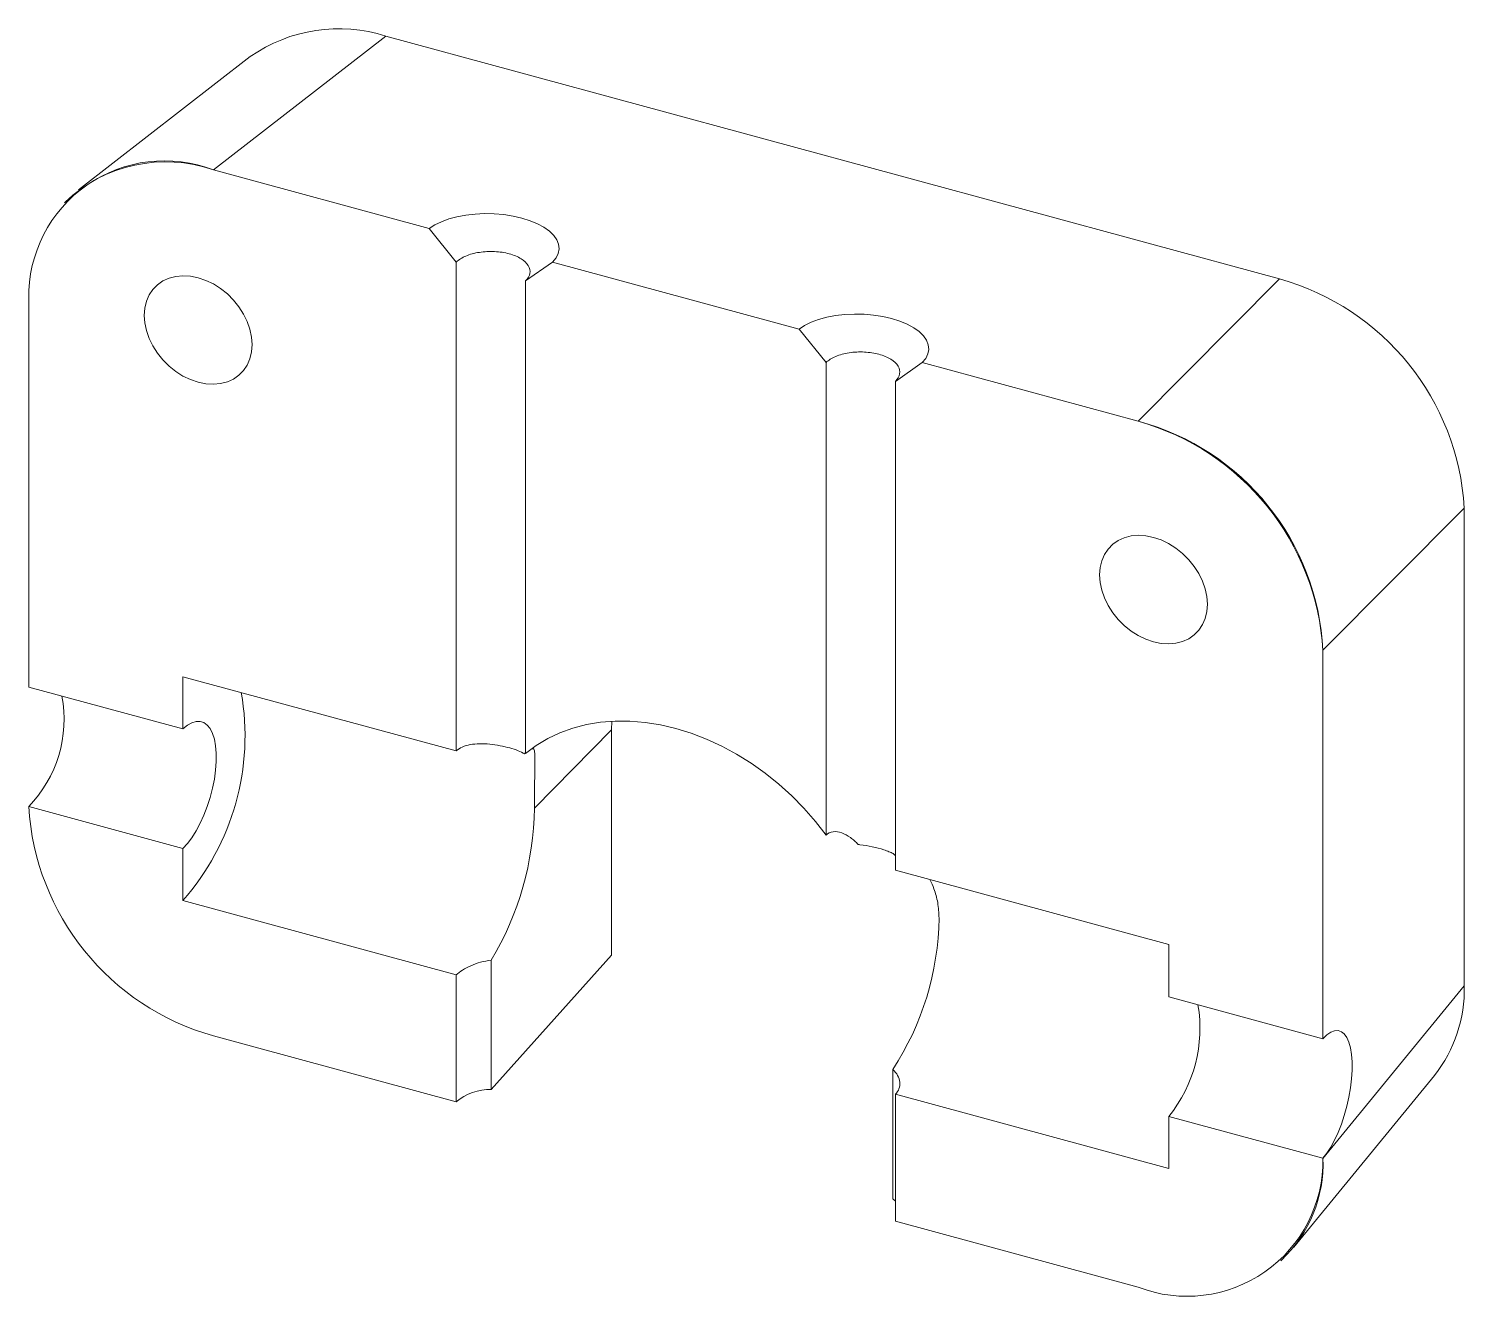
# Paper-space layout '_Trimetric' of a CAD drawing. Header units: millimetres. Extents: x -18.6 to 22.6, y -10.7 to 25.7.
import ezdxf

# ---------------------------------------------------------------- set-up
doc = ezdxf.new("R2010")
doc.units = ezdxf.units.MM

psp = doc.layouts.new('_Trimetric')

# ---------------------------------------------------------------- linework, layer by layer
at = {"color": 7, "linetype": 'Continuous', "lineweight": 15}
for p, q in [((-8.323, 25.449), (-13.274, 21.608)), ((17.33, 18.477), (-8.323, 25.449)), ((-12.213, 24.859), (-17.142, 21.036)), ((-13.274, 21.608), (-13.267, 21.606)), ((-7.075, 19.923), (-13.267, 21.606)), ((-17.529, 20.685), (-17.548, 20.666)), ((-6.301, 18.963), (-7.075, 19.923)), ((-6.301, 4.927), (-6.301, 18.963)), ((-3.538, 18.962), (-4.312, 18.422)), ((3.538, 17.039), (-3.538, 18.962)), ((-4.312, 18.422), (-4.312, 4.857)), ((13.274, 14.393), (17.33, 18.477)), ((-18.573, 17.906), (-18.573, 6.762)), ((4.312, 16.079), (3.538, 17.039)), ((4.312, 2.513), (4.312, 16.079)), ((7.075, 16.078), (6.301, 15.538)), ((13.267, 14.395), (7.075, 16.078)), ((6.301, 15.538), (6.301, 1.502)), ((13.267, 14.395), (13.274, 14.393)), ((22.629, 11.901), (18.573, 7.817)), ((22.629, -1.818), (22.629, 11.901)), ((18.573, 7.817), (18.573, 7.811)), ((18.573, -3.333), (18.573, 7.811)), ((-6.301, 4.927), (-14.151, 7.06)), ((-14.151, 7.06), (-14.151, 5.56)), ((-18.573, 6.762), (-14.151, 5.56)), ((-1.845, 5.539), (-1.84, 5.779)), ((-1.845, 5.539), (-4.059, 3.284)), ((-1.845, -0.93), (-1.845, 5.539)), ((-4.312, 4.88), (-4.343, 4.844)), ((-14.151, 2.132), (-18.573, 3.333)), ((-18.573, 3.333), (-18.573, 3.333)), ((-14.151, 2.132), (-14.151, 0.631)), ((14.151, -0.631), (6.301, 1.502)), ((-14.151, 0.631), (-6.301, -1.502)), ((14.151, -0.631), (14.151, -2.132)), ((-5.3, -4.793), (-1.845, -0.93)), ((-5.3, -1.079), (-5.3, -4.793)), ((-6.301, -5.145), (-6.301, -1.502)), ((18.573, -6.769), (22.629, -1.818)), ((14.151, -2.132), (18.573, -3.333)), ((-13.267, -3.252), (-6.301, -5.145)), ((6.228, -7.926), (6.228, -4.212)), ((17.735, -9.315), (21.774, -4.385)), ((6.301, -4.927), (14.151, -7.06)), ((6.301, -4.927), (6.301, -8.57)), ((18.573, -6.762), (14.151, -5.56)), ((14.151, -5.56), (14.151, -7.06)), ((18.573, -6.763), (18.573, -6.762)), ((18.573, -6.763), (18.573, -6.769)), ((6.228, -7.926), (6.301, -7.992)), ((6.301, -8.57), (13.267, -10.463)), ((17.363, -9.703), (17.383, -9.685))]:
    psp.add_line(p, q, dxfattribs=at)
at = {"color": 7, "linetype": 'Continuous', "lineweight": 15, "flags": 128}
for points in [[(-3.538, 18.962), (-3.439, 19.083), (-3.377, 19.21), (-3.353, 19.34), (-3.366, 19.472), (-3.418, 19.602), (-3.506, 19.728), (-3.63, 19.848), (-3.786, 19.96), (-3.972, 20.061), (-4.185, 20.149), (-4.42, 20.223), (-4.672, 20.281), (-4.938, 20.323), (-5.211, 20.347), (-5.488, 20.353), (-5.762, 20.341), (-6.028, 20.311), (-6.281, 20.264), (-6.517, 20.2), (-6.73, 20.121), (-6.918, 20.028), (-7.075, 19.923)], [(-12.161, 16.591), (-12.177, 16.809), (-12.223, 17.031), (-12.301, 17.252), (-12.406, 17.469), (-12.539, 17.676), (-12.695, 17.87), (-12.872, 18.046), (-13.066, 18.202), (-13.272, 18.333), (-13.488, 18.437), (-13.708, 18.512), (-13.929, 18.556), (-14.145, 18.57), (-14.351, 18.551), (-14.545, 18.501), (-14.722, 18.421), (-14.878, 18.312), (-15.011, 18.177), (-15.116, 18.018), (-15.194, 17.838), (-15.24, 17.642), (-15.256, 17.432), (-15.24, 17.215), (-15.194, 16.993), (-15.116, 16.771), (-15.011, 16.555), (-14.878, 16.347), (-14.722, 16.154), (-14.545, 15.977), (-14.351, 15.822), (-14.145, 15.691), (-13.929, 15.587), (-13.708, 15.512), (-13.488, 15.467), (-13.272, 15.454), (-13.066, 15.473), (-12.872, 15.522), (-12.695, 15.603), (-12.539, 15.712), (-12.406, 15.847), (-12.301, 16.006), (-12.223, 16.186), (-12.177, 16.382), (-12.161, 16.591)], [(7.075, 16.078), (7.174, 16.198), (7.236, 16.325), (7.26, 16.456), (7.247, 16.587), (7.195, 16.717), (7.107, 16.844), (6.983, 16.964), (6.827, 17.075), (6.641, 17.176), (6.428, 17.265), (6.193, 17.339), (5.941, 17.397), (5.675, 17.439), (5.402, 17.463), (5.125, 17.469), (4.852, 17.457), (4.585, 17.427), (4.332, 17.379), (4.096, 17.315), (3.883, 17.236), (3.695, 17.144), (3.538, 17.039)], [(15.256, 9.14), (15.24, 9.358), (15.194, 9.579), (15.116, 9.801), (15.011, 10.018), (14.878, 10.225), (14.722, 10.419), (14.545, 10.595), (14.351, 10.75), (14.145, 10.881), (13.929, 10.985), (13.708, 11.06), (13.488, 11.105), (13.272, 11.118), (13.066, 11.1), (12.872, 11.05), (12.695, 10.97), (12.539, 10.861), (12.406, 10.725), (12.301, 10.566), (12.223, 10.387), (12.177, 10.19), (12.161, 9.981), (12.177, 9.763), (12.223, 9.541), (12.301, 9.32), (12.406, 9.103), (12.539, 8.896), (12.695, 8.702), (12.872, 8.526), (13.066, 8.371), (13.272, 8.24), (13.488, 8.136), (13.708, 8.06), (13.929, 8.016), (14.145, 8.003), (14.351, 8.021), (14.545, 8.071), (14.722, 8.151), (14.878, 8.26), (15.011, 8.396), (15.116, 8.555), (15.194, 8.734), (15.24, 8.931), (15.256, 9.14)], [(-14.151, 5.56), (-14.02, 5.666), (-13.891, 5.739), (-13.767, 5.776), (-13.651, 5.777), (-13.544, 5.743), (-13.448, 5.673), (-13.365, 5.569), (-13.297, 5.433), (-13.244, 5.267), (-13.209, 5.076), (-13.191, 4.861), (-13.191, 4.627), (-13.209, 4.379), (-13.244, 4.121), (-13.297, 3.858), (-13.365, 3.594), (-13.448, 3.335), (-13.544, 3.086), (-13.651, 2.851), (-13.767, 2.634), (-13.891, 2.439), (-14.02, 2.271), (-14.151, 2.132)], [(4.312, 2.513), (4.006, 2.907), (3.676, 3.284), (3.325, 3.641), (2.954, 3.977), (2.565, 4.289), (2.162, 4.575), (1.745, 4.835), (1.318, 5.065), (0.883, 5.266), (0.443, 5.435), (0, 5.572), (-0.443, 5.675), (-0.883, 5.745), (-1.318, 5.781), (-1.745, 5.783), (-2.162, 5.75), (-2.565, 5.683), (-2.954, 5.583), (-3.325, 5.449), (-3.676, 5.282), (-4.006, 5.085), (-4.312, 4.857)], [(18.573, -6.762), (18.687, -6.618), (18.799, -6.445), (18.907, -6.247), (19.009, -6.026), (19.102, -5.786), (19.186, -5.534), (19.258, -5.272), (19.317, -5.006), (19.363, -4.741), (19.394, -4.482), (19.409, -4.233), (19.409, -3.999), (19.394, -3.785), (19.363, -3.594), (19.317, -3.431), (19.258, -3.297), (19.186, -3.196), (19.102, -3.13), (19.009, -3.099), (18.907, -3.104), (18.799, -3.146), (18.687, -3.223), (18.573, -3.333)]]:
    psp.add_lwpolyline(points, dxfattribs=at)
at = {"color": 7, "linetype": 'Continuous', "lineweight": 15}
for centre, radius, start, end in [((-9.674, 21.236), 4.424, 72.2103, 125.0249), ((-14.674, 17.969), 3.9, 68.8588, 180.9257), ((-14.646, 17.663), 4.177, 70.8148, 133.6536), ((15.369, 11.473), 7.273, 3.3694, 74.356), ((11.3, 7.38), 7.285, 3.3891, 74.3363), ((11.415, 7.472), 7.166, 2.7553, 74.9701), ((-19.523, 5.362), 7.159, 318.6343, 9.9896), ((-21.149, 5.833), 3.59, 315.8619, 10.7626), ((-11.3, 3.763), 7.285, 183.3891, 254.3363), ((-12.719, 3.39), 8.661, 328.9358, 359.2978), ((-0.573, 0.239), 8.128, 326.7952, 359.2157), ((18.648, -1.918), 3.982, 321.7179, 1.4363), ((11.031, -3.036), 4.013, 321.0185, 9.7134), ((-5.356, -6.237), 1.445, 87.7914, 130.8817), ((14.674, -6.826), 3.9, 248.8588, 0.9257), ((14.779, -6.921), 3.797, 313.3057, 2.3012)]:
    psp.add_arc(centre, radius, start, end, dxfattribs=at)
for points, knots in [([(-4.312, 18.422), (-4.244, 18.489), (-4.202, 18.562), (-4.175, 18.712), (-4.191, 18.788), (-4.279, 18.932), (-4.35, 18.999), (-4.537, 19.115), (-4.654, 19.163), (-4.912, 19.234), (-5.057, 19.256), (-5.347, 19.271), (-5.497, 19.263), (-5.78, 19.219), (-5.912, 19.183), (-6.138, 19.088), (-6.233, 19.029), (-6.301, 18.963)], [0, 0, 0, 0, 0.125, 0.125, 0.25, 0.25, 0.375, 0.375, 0.5, 0.5, 0.625, 0.625, 0.75, 0.75, 0.875, 0.875, 1, 1, 1, 1]), ([(6.301, 15.538), (6.369, 15.604), (6.411, 15.677), (6.438, 15.828), (6.422, 15.903), (6.334, 16.047), (6.263, 16.115), (6.076, 16.23), (5.959, 16.279), (5.701, 16.349), (5.556, 16.371), (5.266, 16.386), (5.116, 16.379), (4.833, 16.335), (4.701, 16.299), (4.475, 16.204), (4.38, 16.145), (4.312, 16.079)], [0, 0, 0, 0, 0.125, 0.125, 0.25, 0.25, 0.375, 0.375, 0.5, 0.5, 0.625, 0.625, 0.75, 0.75, 0.875, 0.875, 1, 1, 1, 1]), ([(-4.343, 4.844), (-4.394, 4.876), (-4.456, 4.907), (-4.598, 4.963), (-4.68, 4.99), (-4.854, 5.038), (-4.948, 5.06), (-5.141, 5.097), (-5.239, 5.112), (-5.438, 5.132), (-5.535, 5.136), (-5.724, 5.133), (-5.815, 5.125), (-6.066, 5.08), (-6.208, 5.017), (-6.301, 4.927)], [0, 0, 0, 0, 0.125, 0.125, 0.25, 0.25, 0.375, 0.375, 0.5, 0.5, 0.625, 0.625, 0.75, 0.75, 1, 1, 1, 1]), ([(-4.059, 3.284), (-4.058, 3.442), (-4.057, 3.762), (-4.051, 4.159), (-4.044, 4.486), (-4.041, 4.739), (-4.053, 4.909), (-4.071, 4.995), (-4.104, 4.99), (-4.113, 4.988)], [0, 0, 0, 0, 0.151384, 0.307561, 0.458879, 0.614041, 0.776831, 0.943408, 1, 1, 1, 1]), ([(5.236, 2.241), (5.165, 2.316), (5.089, 2.384), (4.93, 2.498), (4.845, 2.545), (4.678, 2.605), (4.592, 2.618), (4.437, 2.6), (4.366, 2.568), (4.312, 2.513)], [0, 0, 0, 0, 0.25, 0.25, 0.5, 0.5, 0.75, 0.75, 1, 1, 1, 1]), ([(6.301, 1.926), (6.282, 1.944), (6.24, 1.985), (6.119, 2.038), (5.931, 2.109), (5.648, 2.184), (5.387, 2.227), (5.252, 2.239), (5.236, 2.241)], [0, 0, 0, 0, 0.1204105, 0.2638523, 0.4117678, 0.6911487, 0.9633799, 1, 1, 1, 1]), ([(7.294, 1.232), (7.296, 1.229), (7.343, 1.151), (7.428, 0.937), (7.533, 0.578), (7.547, 0.279), (7.554, 0.128)], [0, 0, 0, 0, 0.009377, 0.25874, 0.624581, 1, 1, 1, 1]), ([(-6.301, -1.502), (-6.205, -1.408), (-6.058, -1.314), (-5.708, -1.159), (-5.506, -1.1), (-5.3, -1.079)], [0, 0, 0, 0, 0.5, 0.5, 1, 1, 1, 1]), ([(6.228, -4.212), (6.287, -4.267), (6.333, -4.326), (6.4, -4.452), (6.42, -4.517), (6.44, -4.709), (6.397, -4.833), (6.301, -4.927)], [0, 0, 0, 0, 0.25, 0.25, 0.5, 0.5, 1, 1, 1, 1])]:
    psp.add_open_spline(points, degree=3, knots=knots, dxfattribs=at)

doc.saveas('drawing.dxf')
